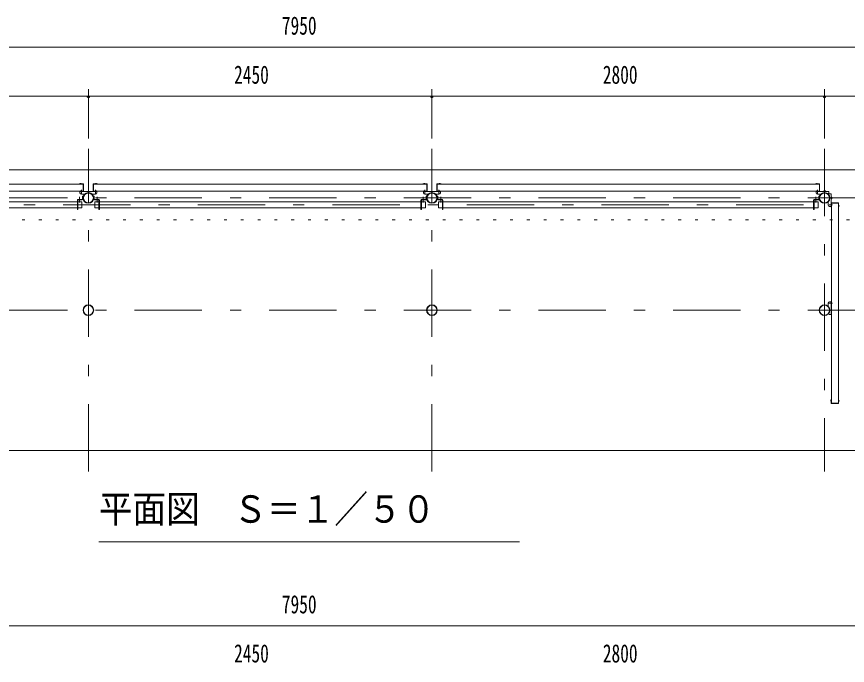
# Model space of a CAD drawing. Units: millimetres, scale not verified, with parts at other scales. Extents: x -23102 to 23102, y -10142 to 10142.
# Drawn here: x -1522 to 4403, y -4919 to -295 of the extents above; entities that cross this region are included whole.
import ezdxf
from ezdxf.enums import TextEntityAlignment as Align

# ---------------------------------------------------------------- set-up
doc = ezdxf.new("R2010")
doc.units = ezdxf.units.MM
doc.header["$LTSCALE"] = 40
doc.linetypes.add('USER3', pattern=[24, 12, -5, 2, -5])
doc.linetypes.add('USER4', pattern=[3, 0.5, -2.5])
for name, color, linetype, lineweight in [('0-2_1-0BOLD', 7, 'Continuous', 18), ('0-3_1-2CENTER', 3, 'USER3', 18), ('0-4_1-4THIN', 4, 'Continuous', 18), ('0-5_1-5DIM', 3, 'Continuous', 18), ('0-D_F-E_J_ADD', 5, 'USER4', 18)]:
    doc.layers.add(name, color=color, linetype=linetype, lineweight=lineweight)
doc.styles.add('ＭＳ ゴシック', font='')
doc.styles.get('ＭＳ ゴシック').set_extended_font_data('MS Gothic')

msp = doc.modelspace()

# ---------------------------------------------------------------- linework, layer by layer
at = {"layer": '0-2_1-0BOLD'}
for p, q in [((-3410.45, -1387.83), (4539.55, -1387.83)), ((-1047.45, -1489.17), (-3073.45, -1489.17)), ((-1047.45, -1538.17), (-3073.45, -1538.17)), ((-1075.45, -1488.77), (-1075.45, -1489.17)), ((-1075.45, -1538.57), (-1075.45, -1538.17)), ((-1073.85, -1487.17), (-1047.05, -1487.17)), ((-1047.05, -1488.77), (-1073.85, -1488.77)), ((-1073.85, -1489.17), (-1073.85, -1488.77)), ((-1073.85, -1538.57), (-1073.85, -1538.17)), ((-1047.05, -1538.57), (-1073.85, -1538.57)), ((-1047.05, -1540.17), (-1073.85, -1540.17)), ((-1068.95, -1487.17), (-1068.85, -1486.05)), ((-1068.95, -1486.89), (-1068.95, -1487.17)), ((-1061.95, -1487.17), (-1062.04, -1486.05)), ((-1047.45, -1538.17), (-1047.45, -1489.17)), ((-1047.05, -1538.57), (-1047.05, -1488.77)), ((-1045.45, -1488.77), (-1045.45, -1538.57)), ((-975.45, -1488.77), (-975.45, -1538.57)), ((-947.05, -1487.17), (-973.85, -1487.17)), ((-973.85, -1488.77), (-947.05, -1488.77)), ((-973.85, -1538.57), (-973.85, -1488.77)), ((-973.85, -1538.57), (-947.05, -1538.57)), ((-973.85, -1540.17), (-947.05, -1540.17)), ((-973.45, -1538.17), (-973.45, -1489.17)), ((1402.55, -1489.17), (-973.45, -1489.17)), ((1402.55, -1538.17), (-973.45, -1538.17)), ((-958.95, -1487.17), (-958.85, -1486.05)), ((-951.95, -1487.17), (-952.04, -1486.05)), ((-951.95, -1486.89), (-951.95, -1487.17)), ((-947.05, -1489.17), (-947.05, -1488.77)), ((-947.05, -1538.57), (-947.05, -1538.17)), ((-945.45, -1488.77), (-945.45, -1489.17)), ((-945.45, -1538.57), (-945.45, -1538.17)), ((1374.55, -1488.77), (1374.55, -1489.17)), ((1374.55, -1538.57), (1374.55, -1538.17)), ((1376.15, -1487.17), (1402.95, -1487.17)), ((1402.95, -1488.77), (1376.15, -1488.77)), ((1376.15, -1489.17), (1376.15, -1488.77)), ((1376.15, -1538.57), (1376.15, -1538.17)), ((1402.95, -1538.57), (1376.15, -1538.57)), ((1402.95, -1540.17), (1376.15, -1540.17)), ((1381.05, -1487.17), (1381.15, -1486.05)), ((1381.05, -1486.89), (1381.05, -1487.17)), ((1388.05, -1487.17), (1387.96, -1486.05)), ((1402.55, -1538.17), (1402.55, -1489.17)), ((1402.95, -1538.57), (1402.95, -1488.77)), ((1404.55, -1488.77), (1404.55, -1538.57)), ((1474.55, -1488.77), (1474.55, -1538.57)), ((1502.95, -1487.17), (1476.15, -1487.17)), ((1476.15, -1488.77), (1502.95, -1488.77)), ((1476.15, -1538.57), (1476.15, -1488.77)), ((1476.15, -1538.57), (1502.95, -1538.57)), ((1476.15, -1540.17), (1502.95, -1540.17)), ((1476.55, -1538.17), (1476.55, -1489.17)), ((1476.55, -1489.17), (4202.55, -1489.17)), ((1476.55, -1538.17), (4202.55, -1538.17)), ((1491.05, -1487.17), (1491.15, -1486.05)), ((1498.05, -1487.17), (1497.96, -1486.05)), ((1498.05, -1486.89), (1498.05, -1487.17)), ((1502.95, -1489.17), (1502.95, -1488.77)), ((1502.95, -1538.57), (1502.95, -1538.17)), ((1504.55, -1488.77), (1504.55, -1489.17)), ((1504.55, -1538.57), (1504.55, -1538.17)), ((4174.55, -1488.77), (4174.55, -1489.17)), ((4174.55, -1538.57), (4174.55, -1538.17)), ((4176.15, -1487.17), (4202.95, -1487.17)), ((4202.95, -1488.77), (4176.15, -1488.77)), ((4176.15, -1489.17), (4176.15, -1488.77)), ((4176.15, -1538.57), (4176.15, -1538.17)), ((4202.95, -1538.57), (4176.15, -1538.57)), ((4202.95, -1540.17), (4176.15, -1540.17)), ((4181.05, -1487.17), (4181.15, -1486.05)), ((4181.05, -1486.89), (4181.05, -1487.17)), ((4188.05, -1487.17), (4187.96, -1486.05)), ((4202.55, -1538.17), (4202.55, -1489.17)), ((4202.95, -1538.57), (4202.95, -1488.77)), ((4204.55, -1488.77), (4204.55, -1538.57)), ((-1083.39, -1597.83), (-1053.79, -1597.83)), ((-950.45, -1541.68), (-1070.45, -1541.68)), ((-1070.45, -1551.68), (-1070.45, -1541.68)), ((-1038.22, -1561.68), (-1060.45, -1561.68)), ((-982.67, -1561.68), (-960.45, -1561.68)), ((-937.5, -1597.83), (-967.1, -1597.83)), ((-950.45, -1551.68), (-950.45, -1541.68)), ((1366.61, -1597.83), (1396.21, -1597.83)), ((1499.55, -1541.68), (1379.55, -1541.68)), ((1379.55, -1551.68), (1379.55, -1541.68)), ((1411.78, -1561.68), (1389.55, -1561.68)), ((1467.33, -1561.68), (1489.55, -1561.68)), ((1512.5, -1597.83), (1482.9, -1597.83)), ((1499.55, -1551.68), (1499.55, -1541.68)), ((4166.61, -1597.83), (4196.21, -1597.83)), ((4179.55, -1551.68), (4179.55, -1541.68)), ((4269.55, -1541.68), (4179.55, -1541.68)), ((4211.78, -1561.68), (4189.55, -1561.68)), ((4269.55, -1552.66), (4269.55, -1541.68)), ((4274.72, -1557.83), (4285.7, -1557.83)), ((4285.7, -1557.83), (4285.7, -1647.83)), ((-3032.3, -1615.63), (-1088.6, -1615.63)), ((-1088.6, -1658.33), (-3032.3, -1658.33)), ((-1053.79, -1601.03), (-1083.39, -1601.03)), ((-967.1, -1601.03), (-937.5, -1601.03)), ((-932.3, -1615.63), (1361.4, -1615.63)), ((1361.4, -1658.33), (-932.3, -1658.33)), ((1396.21, -1601.03), (1366.61, -1601.03)), ((1482.9, -1601.03), (1512.5, -1601.03)), ((1517.7, -1615.63), (4161.41, -1615.63)), ((4161.41, -1658.33), (1517.7, -1658.33)), ((4196.21, -1601.03), (4166.61, -1601.03)), ((4265.7, -1615.61), (4265.7, -1637.83)), ((4275.7, -1647.83), (4285.7, -1647.83)), ((4287.21, -1624.43), (4287.21, -1651.23)), ((4338.61, -1622.83), (4288.81, -1622.83)), ((4288.81, -1624.43), (4338.61, -1624.43)), ((4288.81, -1624.43), (4288.81, -1651.23)), ((4288.81, -1651.23), (4289.21, -1651.23)), ((4288.81, -1652.83), (4289.21, -1652.83)), ((4338.21, -3050.83), (4338.21, -1624.83)), ((4338.21, -1651.23), (4338.61, -1651.23)), ((4338.61, -1652.83), (4338.21, -1652.83)), ((4338.61, -1624.43), (4338.61, -1651.23)), ((4340.21, -1651.23), (4340.21, -1624.43)), ((4340.21, -1639.33), (4341.33, -1639.43)), ((4340.21, -1646.33), (4341.33, -1646.23)), ((4340.5, -1646.33), (4340.21, -1646.33)), ((4265.7, -2337.83), (4265.7, -2360.05)), ((4275.7, -2327.83), (4285.7, -2327.83)), ((4285.7, -2417.83), (4285.7, -2327.83)), ((4274.72, -2417.83), (4285.7, -2417.83)), ((4287.21, -3029.33), (4286.09, -3029.43)), ((4287.21, -3036.33), (4286.09, -3036.23)), ((4286.92, -3036.33), (4287.21, -3036.33)), ((4287.21, -3051.23), (4287.21, -3024.43)), ((4288.81, -3022.83), (4289.21, -3022.83)), ((4288.81, -3051.23), (4288.81, -3024.43)), ((4288.81, -3024.43), (4289.21, -3024.43)), ((4288.81, -3051.23), (4338.61, -3051.23)), ((4338.61, -3052.83), (4288.81, -3052.83)), ((4289.21, -3050.83), (4338.21, -3050.83)), ((4338.61, -3022.83), (4338.21, -3022.83)), ((4338.21, -3024.43), (4338.61, -3024.43)), ((4338.61, -3051.23), (4338.61, -3024.43)), ((4340.21, -3024.43), (4340.21, -3051.23)), ((4340.21, -3029.33), (4341.33, -3029.43)), ((4340.21, -3036.33), (4341.33, -3036.23)), ((4340.5, -3036.33), (4340.21, -3036.33)), ((4539.55, -3387.83), (-3410.45, -3387.83))]:
    msp.add_line(p, q, dxfattribs=at)
for points in [[(-1051.79, -1595.83), (-1051.79, -1575.83), (-1048.6, -1575.83), (-1048.6, -1595.83)], [(-969.1, -1595.83), (-969.1, -1575.83), (-972.3, -1575.83), (-972.3, -1595.83)], [(1398.21, -1595.83), (1398.21, -1575.83), (1401.4, -1575.83), (1401.4, -1595.83)], [(1480.9, -1595.83), (1480.9, -1575.83), (1477.7, -1575.83), (1477.7, -1595.83)], [(4198.21, -1595.83), (4198.21, -1575.83), (4201.41, -1575.83), (4201.41, -1595.83)], [(-1085.4, -1603.03), (-1085.4, -1668.83), (-1088.6, -1668.83), (-1088.6, -1603.03)], [(-1085.4, -1615.63), (-1056.55, -1615.63), (-1056.55, -1658.33), (-1085.4, -1658.33)], [(-935.5, -1658.33), (-964.35, -1658.33), (-964.35, -1615.63), (-935.5, -1615.63)], [(-935.5, -1603.03), (-935.5, -1668.83), (-932.3, -1668.83), (-932.3, -1603.03)], [(1364.6, -1603.03), (1364.6, -1668.83), (1361.4, -1668.83), (1361.4, -1603.03)], [(1364.6, -1615.63), (1393.45, -1615.63), (1393.45, -1658.33), (1364.6, -1658.33)], [(1514.5, -1658.33), (1485.65, -1658.33), (1485.65, -1615.63), (1514.5, -1615.63)], [(1514.5, -1603.03), (1514.5, -1668.83), (1517.7, -1668.83), (1517.7, -1603.03)], [(4164.6, -1603.03), (4164.6, -1668.83), (4161.41, -1668.83), (4161.41, -1603.03)], [(4164.6, -1615.63), (4193.45, -1615.63), (4193.45, -1658.33), (4164.6, -1658.33)], [(4289.21, -3050.83), (4289.21, -1624.83), (4338.21, -1624.83)]]:
    msp.add_lwpolyline(points, dxfattribs=at)
for centre, radius in [((-1010.45, -1587.83), 38.15), ((-1010.45, -1587.83), 38.15), ((-1010.45, -1587.83), 35.35), ((-1010.45, -1587.83), 35.35), ((-1010.44, -1587.83), 35.35), ((1439.55, -1587.83), 38.15), ((1439.55, -1587.83), 38.15), ((1439.55, -1587.83), 35.35), ((1439.55, -1587.83), 35.35), ((1439.56, -1587.83), 35.35), ((4239.55, -1587.83), 38.15), ((4239.56, -1587.83), 38.15), ((4239.55, -1587.83), 35.35), ((4239.56, -1587.83), 35.35), ((-1010.45, -2387.83), 38.15), ((-1010.45, -2387.83), 35.35), ((1439.55, -2387.83), 38.15), ((1439.55, -2387.83), 35.35), ((4239.55, -2387.83), 38.15), ((4239.55, -2387.83), 35.35)]:
    msp.add_circle(centre, radius, dxfattribs=at)
for centre, radius, start, end in [((-1073.85, -1488.77), 1.6, 90, 180), ((-1073.85, -1538.57), 1.6, 180, 270), ((-1067.55, -1486.17), 1.3, 105.88085, 175), ((-1065.45, -1493.57), 9, 74.11915, 105.88085), ((-1063.34, -1486.17), 1.3, 5, 74.11915), ((-1047.05, -1488.77), 1.6, 0, 90), ((-1047.05, -1538.57), 1.6, 270, 0), ((-973.85, -1488.77), 1.6, 90, 180), ((-973.85, -1538.57), 1.6, 180, 270), ((-957.55, -1486.17), 1.3, 105.88085, 175), ((-955.45, -1493.57), 9, 74.11915, 105.88085), ((-953.34, -1486.17), 1.3, 5, 74.11915), ((-947.05, -1488.77), 1.6, 0, 90), ((-947.05, -1538.57), 1.6, 270, 0), ((1376.15, -1488.77), 1.6, 90, 180), ((1376.15, -1538.57), 1.6, 180, 270), ((1382.45, -1486.17), 1.3, 105.88085, 175), ((1384.55, -1493.57), 9, 74.11915, 105.88085), ((1386.66, -1486.17), 1.3, 5, 74.11915), ((1402.95, -1488.77), 1.6, 0, 90), ((1402.95, -1538.57), 1.6, 270, 0), ((1476.15, -1488.77), 1.6, 90, 180), ((1476.15, -1538.57), 1.6, 180, 270), ((1492.45, -1486.17), 1.3, 105.88085, 175), ((1494.55, -1493.57), 9, 74.11915, 105.88085), ((1496.66, -1486.17), 1.3, 5, 74.11915), ((1502.95, -1488.77), 1.6, 0, 90), ((1502.95, -1538.57), 1.6, 270, 0), ((4176.15, -1488.77), 1.6, 90, 180), ((4176.15, -1538.57), 1.6, 180, 270), ((4182.45, -1486.17), 1.3, 105.88085, 175), ((4184.55, -1493.57), 9, 74.11915, 105.88085), ((4186.66, -1486.17), 1.3, 5, 74.11915), ((4202.95, -1488.77), 1.6, 0, 90), ((4202.95, -1538.57), 1.6, 270, 0), ((-1083.39, -1603.03), 5.2, 90, 180), ((-1060.45, -1551.68), 10, 180, 270), ((-1053.79, -1595.83), 2, 270, 0), ((-1053.79, -1595.83), 5.2, 270, 0), ((-1010.45, -1587.83), 38.15, 43.27118, 125.40654), ((-967.1, -1595.83), 5.2, 180, 270), ((-967.1, -1595.83), 2, 180, 270), ((-960.45, -1551.68), 10, 270, 0), ((-937.5, -1603.03), 5.2, 0, 90), ((1366.61, -1603.03), 5.2, 90, 180), ((1389.55, -1551.68), 10, 180, 270), ((1396.21, -1595.83), 2, 270, 0), ((1396.21, -1595.83), 5.2, 270, 0), ((1482.9, -1595.83), 5.2, 180, 270), ((1482.9, -1595.83), 2, 180, 270), ((1489.55, -1551.68), 10, 270, 0), ((1512.5, -1603.03), 5.2, 0, 90), ((4166.61, -1603.03), 5.2, 90, 180), ((4189.55, -1551.68), 10, 180, 270), ((4196.21, -1595.83), 2, 270, 0), ((4196.21, -1595.83), 5.2, 270, 0), ((4264.55, -1552.66), 5, 234.59346, 0), ((4274.72, -1562.83), 5, 90, 215.40654), ((-1083.39, -1603.03), 2, 90, 180), ((-937.5, -1603.03), 2, 0, 90), ((1366.61, -1603.03), 2, 90, 180), ((1512.5, -1603.03), 2, 0, 90), ((4166.61, -1603.03), 2, 90, 180), ((4275.7, -1637.83), 10, 180, 270), ((4288.81, -1624.43), 1.6, 90, 180), ((4288.81, -1651.23), 1.6, 180, 270), ((4338.61, -1624.43), 1.6, 0, 90), ((4338.61, -1651.23), 1.6, 270, 0), ((4341.21, -1640.72), 1.3, 15.88085, 85), ((4341.21, -1644.94), 1.3, 275, 344.11915), ((4333.81, -1642.83), 9, 344.11915, 15.88085), ((4275.7, -2337.83), 10, 90, 180), ((4275.7, -2337.83), 10, 90, 180), ((4274.72, -2412.83), 5, 144.59346, 270), ((4293.61, -3032.83), 9, 164.11915, 195.88085), ((4286.2, -3030.72), 1.3, 95, 164.11915), ((4286.2, -3034.94), 1.3, 195.88085, 265), ((4288.81, -3024.43), 1.6, 90, 180), ((4288.81, -3051.23), 1.6, 180, 270), ((4338.61, -3024.43), 1.6, 0, 90), ((4338.61, -3051.23), 1.6, 270, 0), ((4341.21, -3030.72), 1.3, 15.88085, 85), ((4341.21, -3034.94), 1.3, 275, 344.11915), ((4333.81, -3032.83), 9, 344.11915, 15.88085)]:
    msp.add_arc(centre, radius, start, end, dxfattribs=at)
at = {"layer": '0-3_1-2CENTER'}
for p, q in [((-1010.45, -3537.83), (-1010.45, -1237.83)), ((1439.55, -3537.83), (1439.55, -1237.83)), ((4239.55, -1237.83), (4239.55, -3537.83)), ((-1065.45, -1491.77), (-1065.45, -1484.17)), ((-1065.45, -1543.17), (-1065.45, -1535.57)), ((-1060.45, -1529.97), (-1060.45, -1554.97)), ((-960.45, -1529.97), (-960.45, -1554.97)), ((-955.45, -1491.77), (-955.45, -1484.17)), ((-955.45, -1543.17), (-955.45, -1535.57)), ((1384.55, -1491.77), (1384.55, -1484.17)), ((1384.55, -1543.17), (1384.55, -1535.57)), ((1389.55, -1529.97), (1389.55, -1554.97)), ((1489.55, -1529.97), (1489.55, -1554.97)), ((1494.55, -1491.77), (1494.55, -1484.17)), ((1494.55, -1543.17), (1494.55, -1535.57)), ((4184.55, -1491.77), (4184.55, -1484.17)), ((4184.55, -1543.17), (4184.55, -1535.57)), ((4189.55, -1529.97), (4189.55, -1554.97)), ((-3560.44, -1587.83), (4689.56, -1587.83)), ((-1073.6, -1578.83), (-1073.6, -1620.63)), ((-947.3, -1578.83), (-947.3, -1620.63)), ((1376.4, -1578.83), (1376.4, -1620.63)), ((1502.7, -1578.83), (1502.7, -1620.63)), ((4176.41, -1578.83), (4176.41, -1620.63)), ((-3110.45, -1636.98), (4239.56, -1636.98)), ((4297.41, -1637.83), (4272.41, -1637.83)), ((4284.21, -1642.83), (4291.81, -1642.83)), ((4335.61, -1642.83), (4343.21, -1642.83)), ((4295.9, -2337.83), (4270.9, -2337.83)), ((-3560.44, -2387.83), (4689.56, -2387.83)), ((4284.21, -3032.83), (4291.81, -3032.83)), ((4335.61, -3032.83), (4343.21, -3032.83))]:
    msp.add_line(p, q, dxfattribs=at)
at = {"layer": '0-4_1-4THIN'}
for p, q in [((4234.65, -1536.48), (4244.45, -1536.48)), ((4236.67, -1536.98), (4236.67, -1540.48)), ((4242.44, -1536.98), (4242.44, -1540.48)), ((4244.45, -1536.48), (4245.33, -1536.98)), ((4245.33, -1536.98), (4245.33, -1540.48)), ((4247.06, -1541.68), (4232.06, -1541.68)), ((4285.7, -1580.33), (4285.7, -1595.33)), ((4290.4, -1582.05), (4286.91, -1582.05)), ((4290.4, -1584.94), (4286.91, -1584.94)), ((4290.4, -1590.71), (4286.91, -1590.71)), ((4290.91, -1582.93), (4290.4, -1582.05)), ((4290.91, -1592.73), (4290.91, -1582.93)), ((4289.21, -2382.05), (4286.91, -2382.05)), ((4289.21, -2384.94), (4286.91, -2384.94)), ((4289.21, -2390.72), (4286.91, -2390.72)), ((4289.21, -2393.6), (4286.91, -2393.6))]:
    msp.add_line(p, q, dxfattribs=at)
for points in [[(4234.65, -1536.48), (4233.78, -1536.98), (4233.78, -1540.48)], [(4247.06, -1541.68), (4247.06, -1540.48), (4232.06, -1540.48), (4232.06, -1541.68)], [(4285.7, -1580.33), (4286.91, -1580.33), (4286.91, -1595.33), (4285.7, -1595.33)], [(4290.91, -1592.73), (4290.4, -1593.6), (4286.91, -1593.6)], [(4285.7, -2395.33), (4286.91, -2395.33), (4286.91, -2380.33), (4285.7, -2380.33)]]:
    msp.add_lwpolyline(points, dxfattribs=at)
for centre, radius, start, end in [((4235.22, -1538.8), 2.32, 51.46857, 90), ((4239.56, -1544.99), 8.51, 70.17088, 109.83133), ((4243.89, -1538.79), 2.32, 90, 128.54623), ((4288.59, -1583.5), 2.32, 321.45377, 360), ((4282.39, -1587.83), 8.51, 340.16867, 19.82912), ((4288.59, -1592.16), 2.32, 0, 38.53143)]:
    msp.add_arc(centre, radius, start, end, dxfattribs=at)
at = {"layer": '0-5_1-5DIM'}
for p, q in [((-3410.45, -512.83), (4539.55, -512.83)), ((-3410.45, -512.83), (4539.55, -512.83)), ((-1010.45, -1162.83), (-1010.45, -812.83)), ((1439.55, -1162.83), (1439.55, -812.83)), ((4239.55, -1162.83), (4239.55, -812.83)), ((-3110.45, -862.83), (-1010.45, -862.83)), ((-1000.45, -862.83), (-1020.45, -862.83)), ((-1010.45, -862.83), (1439.55, -862.83)), ((1449.55, -862.83), (1429.55, -862.83)), ((1439.55, -862.83), (4239.55, -862.83)), ((4249.55, -862.83), (4229.55, -862.83)), ((4239.55, -862.83), (4539.55, -862.83)), ((2064.56, -4037.83), (-935.44, -4037.83)), ((-3410.45, -4637.82), (4539.55, -4637.82)), ((-3410.45, -4637.82), (4539.55, -4637.82))]:
    msp.add_line(p, q, dxfattribs=at)
for centre in [(-1010.45, -862.83), (1439.55, -862.83), (4239.55, -862.83)]:
    msp.add_arc(centre, 10, 180, 0, dxfattribs=at)
at = {"layer": '0-D_F-E_J_ADD'}
msp.add_lwpolyline([(-5783.13, -1742.5), (-5783.13, -10142.5), (6096.87, -10142.5), (6096.87, -1742.5)], close=True, dxfattribs=at)

# ---------------------------------------------------------------- texts
at = {"layer": '0-5_1-5DIM', "color": 7, "style": 'ＭＳ ゴシック'}
for s, height, width, p in [('7950', 130.2, 0.7, (369.22, -462.83)), ('2450', 130.2, 0.7, (28.55, -812.83)), ('2800', 130.2, 0.7, (2658.28, -812.83)), ('平面図\u3000Ｓ＝１／５０', 195.4, 0.9, (-935.45, -3961.18)), ('7950', 130.2, 0.7, (369.22, -4587.82)), ('2450', 130.2, 0.7, (28.55, -4937.83)), ('2800', 130.2, 0.7, (2658.28, -4937.83))]:
    msp.add_text(s, height=height, dxfattribs=dict(at, width=width)).set_placement(p, align=Align.BOTTOM_LEFT)

doc.saveas('drawing.dxf')
